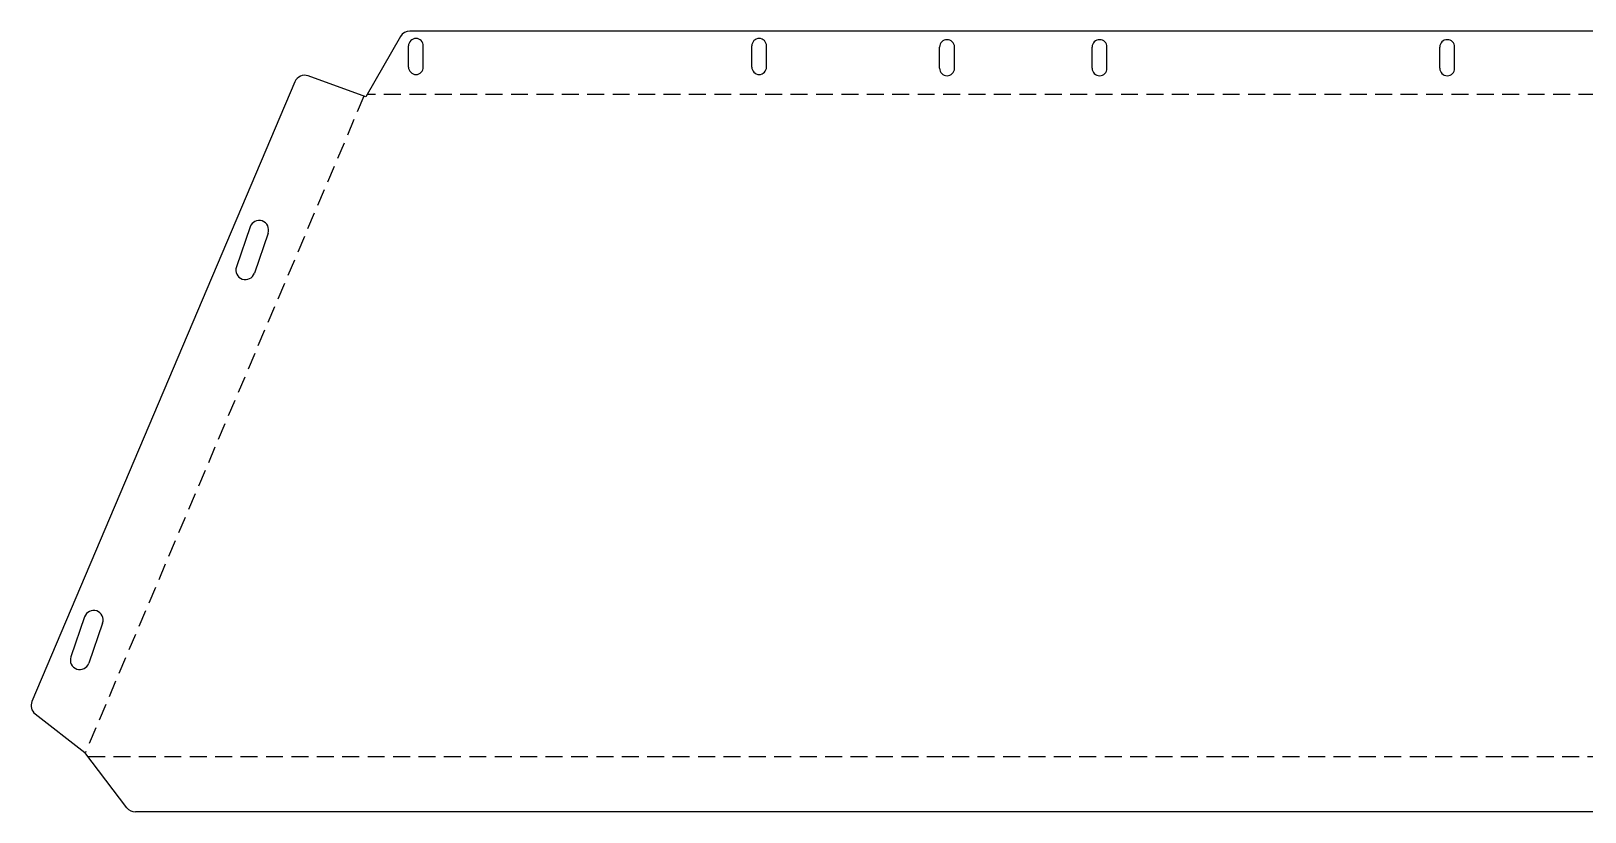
# Model space of a CAD drawing. Extents: x 5 to 1801, y 5 to 2754.
# Drawn here: x 5 to 739, y 2258 to 2627 of the extents above; entities that cross this region are included whole.
import ezdxf

# ---------------------------------------------------------------- set-up
doc = ezdxf.new("R2010")
doc.units = 0
doc.linetypes.add('DASHED', pattern=[12, 8, -4])
for name, color, linetype in [('SMARTNEST_SHEET_1_BEND', 3, 'DASHED'), ('SMARTNEST_SHEET_1_GEOMETRY', 7, 'CONTINUOUS'), ('SMARTNEST_SHEET_2_BEND', 3, 'DASHED'), ('SMARTNEST_SHEET_2_GEOMETRY', 7, 'CONTINUOUS'), ('SMARTNEST_SHEET_3_BEND', 3, 'DASHED'), ('SMARTNEST_SHEET_3_GEOMETRY', 7, 'CONTINUOUS'), ('SMARTNEST_SHEET_4_BEND', 3, 'DASHED'), ('SMARTNEST_SHEET_4_GEOMETRY', 7, 'CONTINUOUS'), ('SMARTNEST_SHEET_5_BEND', 3, 'DASHED'), ('SMARTNEST_SHEET_5_GEOMETRY', 7, 'CONTINUOUS'), ('SMARTNEST_SHEET_6_BEND', 3, 'DASHED'), ('SMARTNEST_SHEET_6_GEOMETRY', 7, 'CONTINUOUS'), ('SMARTNEST_SHEET_7_BEND', 3, 'DASHED'), ('SMARTNEST_SHEET_7_GEOMETRY', 7, 'CONTINUOUS'), ('SMARTNEST_SHEET_8_BEND', 3, 'DASHED'), ('SMARTNEST_SHEET_8_GEOMETRY', 7, 'CONTINUOUS')]:
    doc.layers.add(name, color=color, linetype=linetype)

msp = doc.modelspace()

# ---------------------------------------------------------------- linework, layer by layer
at = {"layer": 'SMARTNEST_SHEET_1_BEND', "color": 7, "linetype": 'DASHED'}
for p, q in [((162.15, 2596.12), (30.62, 2286.26)), ((1223.61, 2596.92), (163.64, 2596.92)), ((31.92, 2284.39), (1104.9, 2284.39))]:
    msp.add_line(p, q, dxfattribs=at)
at = {"layer": 'SMARTNEST_SHEET_1_GEOMETRY', "color": 7, "linetype": 'CONTINUOUS'}
for p, q in [((1218.61, 2626.87), (183.81, 2626.87)), ((179.48, 2624.37), (163, 2595.81)), ((183.2, 2609.87), (183.2, 2619.87)), ((190.2, 2609.87), (190.2, 2619.87)), ((345.26, 2609.87), (345.26, 2619.87)), ((352.26, 2609.87), (352.26, 2619.87)), ((433.98, 2609.29), (433.98, 2619.29)), ((440.98, 2609.29), (440.98, 2619.29)), ((505.98, 2609.29), (505.98, 2619.29)), ((512.98, 2609.29), (512.98, 2619.29)), ((670.11, 2609.29), (670.11, 2619.29)), ((677.11, 2609.29), (677.11, 2619.29)), ((163, 2595.81), (135.87, 2605.69)), ((129.56, 2602.94), (5.4, 2310.44)), ((108.41, 2534.43), (101.92, 2515.51)), ((116.92, 2531.5), (110.43, 2512.59)), ((30.26, 2350.32), (23.77, 2331.41)), ((38.78, 2347.4), (32.28, 2328.49)), ((6.94, 2304.53), (30.41, 2286.37)), ((50.27, 2260.23), (30.41, 2286.37)), ((1110.96, 2258.25), (54.25, 2258.25))]:
    msp.add_line(p, q, dxfattribs=at)
for centre, radius, start, end in [((183.81, 2621.87), 5, 90, 150), ((186.7, 2619.87), 3.5, 0, 180), ((348.76, 2619.87), 3.5, 0, 180), ((437.48, 2619.29), 3.5, 0, 180), ((509.48, 2619.29), 3.5, 0, 180), ((673.61, 2619.29), 3.5, 0, 180), ((134.16, 2600.99), 5, 70, 157), ((186.7, 2609.87), 3.5, 180, 0), ((348.76, 2609.87), 3.5, 180, 0), ((437.48, 2609.29), 3.5, 180, 0), ((509.48, 2609.29), 3.5, 180, 0), ((673.61, 2609.29), 3.5, 180, 0), ((112.67, 2532.96), 4.5, 341.05593, 161.05593), ((106.17, 2514.05), 4.5, 161.05593, 341.05593), ((34.52, 2348.86), 4.5, 341.05593, 161.05593), ((28.03, 2329.95), 4.5, 161.05593, 341.05593), ((10, 2308.48), 5, 157, 232.27), ((54.25, 2263.25), 5, 217.22797, 270)]:
    msp.add_arc(centre, radius, start, end, dxfattribs=at)
at = {"layer": 'SMARTNEST_SHEET_2_BEND', "color": 7, "linetype": 'DASHED'}
for p, q in [((162.15, 2596.12), (30.62, 2286.26)), ((1223.61, 2596.92), (163.64, 2596.92)), ((31.92, 2284.39), (1104.9, 2284.39))]:
    msp.add_line(p, q, dxfattribs=at)
at = {"layer": 'SMARTNEST_SHEET_2_GEOMETRY', "color": 7, "linetype": 'CONTINUOUS'}
for p, q in [((1218.61, 2626.87), (183.81, 2626.87)), ((179.48, 2624.37), (163, 2595.81)), ((183.2, 2609.87), (183.2, 2619.87)), ((190.2, 2609.87), (190.2, 2619.87)), ((345.26, 2609.87), (345.26, 2619.87)), ((352.26, 2609.87), (352.26, 2619.87)), ((433.98, 2609.29), (433.98, 2619.29)), ((440.98, 2609.29), (440.98, 2619.29)), ((505.98, 2609.29), (505.98, 2619.29)), ((512.98, 2609.29), (512.98, 2619.29)), ((670.11, 2609.29), (670.11, 2619.29)), ((677.11, 2609.29), (677.11, 2619.29)), ((163, 2595.81), (135.87, 2605.69)), ((129.56, 2602.94), (5.4, 2310.44)), ((108.41, 2534.43), (101.92, 2515.51)), ((116.92, 2531.5), (110.43, 2512.59)), ((30.26, 2350.32), (23.77, 2331.41)), ((38.78, 2347.4), (32.28, 2328.49)), ((6.94, 2304.53), (30.41, 2286.37)), ((50.27, 2260.23), (30.41, 2286.37)), ((1110.96, 2258.25), (54.25, 2258.25))]:
    msp.add_line(p, q, dxfattribs=at)
for centre, radius, start, end in [((183.81, 2621.87), 5, 90, 150), ((186.7, 2619.87), 3.5, 0, 180), ((348.76, 2619.87), 3.5, 0, 180), ((437.48, 2619.29), 3.5, 0, 180), ((509.48, 2619.29), 3.5, 0, 180), ((673.61, 2619.29), 3.5, 0, 180), ((134.16, 2600.99), 5, 70, 157), ((186.7, 2609.87), 3.5, 180, 0), ((348.76, 2609.87), 3.5, 180, 0), ((437.48, 2609.29), 3.5, 180, 0), ((509.48, 2609.29), 3.5, 180, 0), ((673.61, 2609.29), 3.5, 180, 0), ((112.67, 2532.96), 4.5, 341.05593, 161.05593), ((106.17, 2514.05), 4.5, 161.05593, 341.05593), ((34.52, 2348.86), 4.5, 341.05593, 161.05593), ((28.03, 2329.95), 4.5, 161.05593, 341.05593), ((10, 2308.48), 5, 157, 232.27), ((54.25, 2263.25), 5, 217.22797, 270)]:
    msp.add_arc(centre, radius, start, end, dxfattribs=at)
at = {"layer": 'SMARTNEST_SHEET_3_BEND', "color": 7, "linetype": 'DASHED'}
for p, q in [((162.15, 2596.12), (30.62, 2286.26)), ((1223.61, 2596.92), (163.64, 2596.92)), ((31.92, 2284.39), (1104.9, 2284.39))]:
    msp.add_line(p, q, dxfattribs=at)
at = {"layer": 'SMARTNEST_SHEET_3_GEOMETRY', "color": 7, "linetype": 'CONTINUOUS'}
for p, q in [((1218.61, 2626.87), (183.81, 2626.87)), ((179.48, 2624.37), (163, 2595.81)), ((183.2, 2609.87), (183.2, 2619.87)), ((190.2, 2609.87), (190.2, 2619.87)), ((345.26, 2609.87), (345.26, 2619.87)), ((352.26, 2609.87), (352.26, 2619.87)), ((433.98, 2609.29), (433.98, 2619.29)), ((440.98, 2609.29), (440.98, 2619.29)), ((505.98, 2609.29), (505.98, 2619.29)), ((512.98, 2609.29), (512.98, 2619.29)), ((670.11, 2609.29), (670.11, 2619.29)), ((677.11, 2609.29), (677.11, 2619.29)), ((163, 2595.81), (135.87, 2605.69)), ((129.56, 2602.94), (5.4, 2310.44)), ((108.41, 2534.43), (101.92, 2515.51)), ((116.92, 2531.5), (110.43, 2512.59)), ((30.26, 2350.32), (23.77, 2331.41)), ((38.78, 2347.4), (32.28, 2328.49)), ((6.94, 2304.53), (30.41, 2286.37)), ((50.27, 2260.23), (30.41, 2286.37)), ((1110.96, 2258.25), (54.25, 2258.25))]:
    msp.add_line(p, q, dxfattribs=at)
for centre, radius, start, end in [((183.81, 2621.87), 5, 90, 150), ((186.7, 2619.87), 3.5, 0, 180), ((348.76, 2619.87), 3.5, 0, 180), ((437.48, 2619.29), 3.5, 0, 180), ((509.48, 2619.29), 3.5, 0, 180), ((673.61, 2619.29), 3.5, 0, 180), ((134.16, 2600.99), 5, 70, 157), ((186.7, 2609.87), 3.5, 180, 0), ((348.76, 2609.87), 3.5, 180, 0), ((437.48, 2609.29), 3.5, 180, 0), ((509.48, 2609.29), 3.5, 180, 0), ((673.61, 2609.29), 3.5, 180, 0), ((112.67, 2532.96), 4.5, 341.05593, 161.05593), ((106.17, 2514.05), 4.5, 161.05593, 341.05593), ((34.52, 2348.86), 4.5, 341.05593, 161.05593), ((28.03, 2329.95), 4.5, 161.05593, 341.05593), ((10, 2308.48), 5, 157, 232.27), ((54.25, 2263.25), 5, 217.22797, 270)]:
    msp.add_arc(centre, radius, start, end, dxfattribs=at)
at = {"layer": 'SMARTNEST_SHEET_4_BEND', "color": 7, "linetype": 'DASHED'}
for p, q in [((162.15, 2596.12), (30.62, 2286.26)), ((1223.61, 2596.92), (163.64, 2596.92)), ((31.92, 2284.39), (1104.9, 2284.39))]:
    msp.add_line(p, q, dxfattribs=at)
at = {"layer": 'SMARTNEST_SHEET_4_GEOMETRY', "color": 7, "linetype": 'CONTINUOUS'}
for p, q in [((1218.61, 2626.87), (183.81, 2626.87)), ((179.48, 2624.37), (163, 2595.81)), ((183.2, 2609.87), (183.2, 2619.87)), ((190.2, 2609.87), (190.2, 2619.87)), ((345.26, 2609.87), (345.26, 2619.87)), ((352.26, 2609.87), (352.26, 2619.87)), ((433.98, 2609.29), (433.98, 2619.29)), ((440.98, 2609.29), (440.98, 2619.29)), ((505.98, 2609.29), (505.98, 2619.29)), ((512.98, 2609.29), (512.98, 2619.29)), ((670.11, 2609.29), (670.11, 2619.29)), ((677.11, 2609.29), (677.11, 2619.29)), ((163, 2595.81), (135.87, 2605.69)), ((129.56, 2602.94), (5.4, 2310.44)), ((108.41, 2534.43), (101.92, 2515.51)), ((116.92, 2531.5), (110.43, 2512.59)), ((30.26, 2350.32), (23.77, 2331.41)), ((38.78, 2347.4), (32.28, 2328.49)), ((6.94, 2304.53), (30.41, 2286.37)), ((50.27, 2260.23), (30.41, 2286.37)), ((1110.96, 2258.25), (54.25, 2258.25))]:
    msp.add_line(p, q, dxfattribs=at)
for centre, radius, start, end in [((183.81, 2621.87), 5, 90, 150), ((186.7, 2619.87), 3.5, 0, 180), ((348.76, 2619.87), 3.5, 0, 180), ((437.48, 2619.29), 3.5, 0, 180), ((509.48, 2619.29), 3.5, 0, 180), ((673.61, 2619.29), 3.5, 0, 180), ((134.16, 2600.99), 5, 70, 157), ((186.7, 2609.87), 3.5, 180, 0), ((348.76, 2609.87), 3.5, 180, 0), ((437.48, 2609.29), 3.5, 180, 0), ((509.48, 2609.29), 3.5, 180, 0), ((673.61, 2609.29), 3.5, 180, 0), ((112.67, 2532.96), 4.5, 341.05593, 161.05593), ((106.17, 2514.05), 4.5, 161.05593, 341.05593), ((34.52, 2348.86), 4.5, 341.05593, 161.05593), ((28.03, 2329.95), 4.5, 161.05593, 341.05593), ((10, 2308.48), 5, 157, 232.27), ((54.25, 2263.25), 5, 217.22797, 270)]:
    msp.add_arc(centre, radius, start, end, dxfattribs=at)
at = {"layer": 'SMARTNEST_SHEET_5_BEND', "color": 7, "linetype": 'DASHED'}
for p, q in [((162.15, 2596.12), (30.62, 2286.26)), ((1223.61, 2596.92), (163.64, 2596.92)), ((31.92, 2284.39), (1104.9, 2284.39))]:
    msp.add_line(p, q, dxfattribs=at)
at = {"layer": 'SMARTNEST_SHEET_5_GEOMETRY', "color": 7, "linetype": 'CONTINUOUS'}
for p, q in [((1218.61, 2626.87), (183.81, 2626.87)), ((179.48, 2624.37), (163, 2595.81)), ((183.2, 2609.87), (183.2, 2619.87)), ((190.2, 2609.87), (190.2, 2619.87)), ((345.26, 2609.87), (345.26, 2619.87)), ((352.26, 2609.87), (352.26, 2619.87)), ((433.98, 2609.29), (433.98, 2619.29)), ((440.98, 2609.29), (440.98, 2619.29)), ((505.98, 2609.29), (505.98, 2619.29)), ((512.98, 2609.29), (512.98, 2619.29)), ((670.11, 2609.29), (670.11, 2619.29)), ((677.11, 2609.29), (677.11, 2619.29)), ((163, 2595.81), (135.87, 2605.69)), ((129.56, 2602.94), (5.4, 2310.44)), ((108.41, 2534.43), (101.92, 2515.51)), ((116.92, 2531.5), (110.43, 2512.59)), ((30.26, 2350.32), (23.77, 2331.41)), ((38.78, 2347.4), (32.28, 2328.49)), ((6.94, 2304.53), (30.41, 2286.37)), ((50.27, 2260.23), (30.41, 2286.37)), ((1110.96, 2258.25), (54.25, 2258.25))]:
    msp.add_line(p, q, dxfattribs=at)
for centre, radius, start, end in [((183.81, 2621.87), 5, 90, 150), ((186.7, 2619.87), 3.5, 0, 180), ((348.76, 2619.87), 3.5, 0, 180), ((437.48, 2619.29), 3.5, 0, 180), ((509.48, 2619.29), 3.5, 0, 180), ((673.61, 2619.29), 3.5, 0, 180), ((134.16, 2600.99), 5, 70, 157), ((186.7, 2609.87), 3.5, 180, 0), ((348.76, 2609.87), 3.5, 180, 0), ((437.48, 2609.29), 3.5, 180, 0), ((509.48, 2609.29), 3.5, 180, 0), ((673.61, 2609.29), 3.5, 180, 0), ((112.67, 2532.96), 4.5, 341.05593, 161.05593), ((106.17, 2514.05), 4.5, 161.05593, 341.05593), ((34.52, 2348.86), 4.5, 341.05593, 161.05593), ((28.03, 2329.95), 4.5, 161.05593, 341.05593), ((10, 2308.48), 5, 157, 232.27), ((54.25, 2263.25), 5, 217.22797, 270)]:
    msp.add_arc(centre, radius, start, end, dxfattribs=at)
at = {"layer": 'SMARTNEST_SHEET_6_BEND', "color": 7, "linetype": 'DASHED'}
for p, q in [((162.15, 2596.12), (30.62, 2286.26)), ((1223.61, 2596.92), (163.64, 2596.92)), ((31.92, 2284.39), (1104.9, 2284.39))]:
    msp.add_line(p, q, dxfattribs=at)
at = {"layer": 'SMARTNEST_SHEET_6_GEOMETRY', "color": 7, "linetype": 'CONTINUOUS'}
for p, q in [((1218.61, 2626.87), (183.81, 2626.87)), ((179.48, 2624.37), (163, 2595.81)), ((183.2, 2609.87), (183.2, 2619.87)), ((190.2, 2609.87), (190.2, 2619.87)), ((345.26, 2609.87), (345.26, 2619.87)), ((352.26, 2609.87), (352.26, 2619.87)), ((433.98, 2609.29), (433.98, 2619.29)), ((440.98, 2609.29), (440.98, 2619.29)), ((505.98, 2609.29), (505.98, 2619.29)), ((512.98, 2609.29), (512.98, 2619.29)), ((670.11, 2609.29), (670.11, 2619.29)), ((677.11, 2609.29), (677.11, 2619.29)), ((163, 2595.81), (135.87, 2605.69)), ((129.56, 2602.94), (5.4, 2310.44)), ((108.41, 2534.43), (101.92, 2515.51)), ((116.92, 2531.5), (110.43, 2512.59)), ((30.26, 2350.32), (23.77, 2331.41)), ((38.78, 2347.4), (32.28, 2328.49)), ((6.94, 2304.53), (30.41, 2286.37)), ((50.27, 2260.23), (30.41, 2286.37)), ((1110.96, 2258.25), (54.25, 2258.25))]:
    msp.add_line(p, q, dxfattribs=at)
for centre, radius, start, end in [((183.81, 2621.87), 5, 90, 150), ((186.7, 2619.87), 3.5, 0, 180), ((348.76, 2619.87), 3.5, 0, 180), ((437.48, 2619.29), 3.5, 0, 180), ((509.48, 2619.29), 3.5, 0, 180), ((673.61, 2619.29), 3.5, 0, 180), ((134.16, 2600.99), 5, 70, 157), ((186.7, 2609.87), 3.5, 180, 0), ((348.76, 2609.87), 3.5, 180, 0), ((437.48, 2609.29), 3.5, 180, 0), ((509.48, 2609.29), 3.5, 180, 0), ((673.61, 2609.29), 3.5, 180, 0), ((112.67, 2532.96), 4.5, 341.05593, 161.05593), ((106.17, 2514.05), 4.5, 161.05593, 341.05593), ((34.52, 2348.86), 4.5, 341.05593, 161.05593), ((28.03, 2329.95), 4.5, 161.05593, 341.05593), ((10, 2308.48), 5, 157, 232.27), ((54.25, 2263.25), 5, 217.22797, 270)]:
    msp.add_arc(centre, radius, start, end, dxfattribs=at)
at = {"layer": 'SMARTNEST_SHEET_7_BEND', "color": 7, "linetype": 'DASHED'}
for p, q in [((162.15, 2596.12), (30.62, 2286.26)), ((1223.61, 2596.92), (163.64, 2596.92)), ((31.92, 2284.39), (1104.9, 2284.39))]:
    msp.add_line(p, q, dxfattribs=at)
at = {"layer": 'SMARTNEST_SHEET_7_GEOMETRY', "color": 7, "linetype": 'CONTINUOUS'}
for p, q in [((1218.61, 2626.87), (183.81, 2626.87)), ((179.48, 2624.37), (163, 2595.81)), ((183.2, 2609.87), (183.2, 2619.87)), ((190.2, 2609.87), (190.2, 2619.87)), ((345.26, 2609.87), (345.26, 2619.87)), ((352.26, 2609.87), (352.26, 2619.87)), ((433.98, 2609.29), (433.98, 2619.29)), ((440.98, 2609.29), (440.98, 2619.29)), ((505.98, 2609.29), (505.98, 2619.29)), ((512.98, 2609.29), (512.98, 2619.29)), ((670.11, 2609.29), (670.11, 2619.29)), ((677.11, 2609.29), (677.11, 2619.29)), ((163, 2595.81), (135.87, 2605.69)), ((129.56, 2602.94), (5.4, 2310.44)), ((108.41, 2534.43), (101.92, 2515.51)), ((116.92, 2531.5), (110.43, 2512.59)), ((30.26, 2350.32), (23.77, 2331.41)), ((38.78, 2347.4), (32.28, 2328.49)), ((6.94, 2304.53), (30.41, 2286.37)), ((50.27, 2260.23), (30.41, 2286.37)), ((1110.96, 2258.25), (54.25, 2258.25))]:
    msp.add_line(p, q, dxfattribs=at)
for centre, radius, start, end in [((183.81, 2621.87), 5, 90, 150), ((186.7, 2619.87), 3.5, 0, 180), ((348.76, 2619.87), 3.5, 0, 180), ((437.48, 2619.29), 3.5, 0, 180), ((509.48, 2619.29), 3.5, 0, 180), ((673.61, 2619.29), 3.5, 0, 180), ((134.16, 2600.99), 5, 70, 157), ((186.7, 2609.87), 3.5, 180, 0), ((348.76, 2609.87), 3.5, 180, 0), ((437.48, 2609.29), 3.5, 180, 0), ((509.48, 2609.29), 3.5, 180, 0), ((673.61, 2609.29), 3.5, 180, 0), ((112.67, 2532.96), 4.5, 341.05593, 161.05593), ((106.17, 2514.05), 4.5, 161.05593, 341.05593), ((34.52, 2348.86), 4.5, 341.05593, 161.05593), ((28.03, 2329.95), 4.5, 161.05593, 341.05593), ((10, 2308.48), 5, 157, 232.27), ((54.25, 2263.25), 5, 217.22797, 270)]:
    msp.add_arc(centre, radius, start, end, dxfattribs=at)
at = {"layer": 'SMARTNEST_SHEET_8_BEND', "color": 7, "linetype": 'DASHED'}
for p, q in [((162.15, 2596.12), (30.62, 2286.26)), ((1223.61, 2596.92), (163.64, 2596.92)), ((31.92, 2284.39), (1104.9, 2284.39))]:
    msp.add_line(p, q, dxfattribs=at)
at = {"layer": 'SMARTNEST_SHEET_8_GEOMETRY', "color": 7, "linetype": 'CONTINUOUS'}
for p, q in [((1218.61, 2626.87), (183.81, 2626.87)), ((179.48, 2624.37), (163, 2595.81)), ((183.2, 2609.87), (183.2, 2619.87)), ((190.2, 2609.87), (190.2, 2619.87)), ((345.26, 2609.87), (345.26, 2619.87)), ((352.26, 2609.87), (352.26, 2619.87)), ((433.98, 2609.29), (433.98, 2619.29)), ((440.98, 2609.29), (440.98, 2619.29)), ((505.98, 2609.29), (505.98, 2619.29)), ((512.98, 2609.29), (512.98, 2619.29)), ((670.11, 2609.29), (670.11, 2619.29)), ((677.11, 2609.29), (677.11, 2619.29)), ((163, 2595.81), (135.87, 2605.69)), ((129.56, 2602.94), (5.4, 2310.44)), ((108.41, 2534.43), (101.92, 2515.51)), ((116.92, 2531.5), (110.43, 2512.59)), ((30.26, 2350.32), (23.77, 2331.41)), ((38.78, 2347.4), (32.28, 2328.49)), ((6.94, 2304.53), (30.41, 2286.37)), ((50.27, 2260.23), (30.41, 2286.37)), ((1110.96, 2258.25), (54.25, 2258.25))]:
    msp.add_line(p, q, dxfattribs=at)
for centre, radius, start, end in [((183.81, 2621.87), 5, 90, 150), ((186.7, 2619.87), 3.5, 0, 180), ((348.76, 2619.87), 3.5, 0, 180), ((437.48, 2619.29), 3.5, 0, 180), ((509.48, 2619.29), 3.5, 0, 180), ((673.61, 2619.29), 3.5, 0, 180), ((134.16, 2600.99), 5, 70, 157), ((186.7, 2609.87), 3.5, 180, 0), ((348.76, 2609.87), 3.5, 180, 0), ((437.48, 2609.29), 3.5, 180, 0), ((509.48, 2609.29), 3.5, 180, 0), ((673.61, 2609.29), 3.5, 180, 0), ((112.67, 2532.96), 4.5, 341.05593, 161.05593), ((106.17, 2514.05), 4.5, 161.05593, 341.05593), ((34.52, 2348.86), 4.5, 341.05593, 161.05593), ((28.03, 2329.95), 4.5, 161.05593, 341.05593), ((10, 2308.48), 5, 157, 232.27), ((54.25, 2263.25), 5, 217.22797, 270)]:
    msp.add_arc(centre, radius, start, end, dxfattribs=at)

doc.saveas('drawing.dxf')
